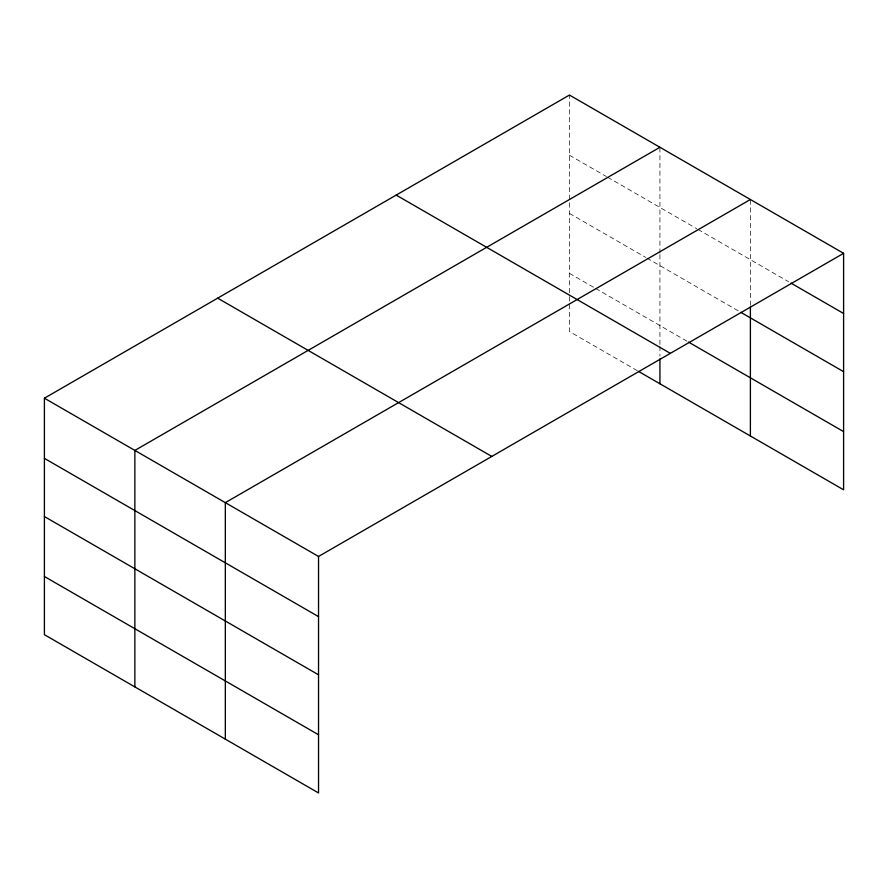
<?xml version="1.0" encoding="UTF-8"?>
<svg xmlns="http://www.w3.org/2000/svg" width="888" height="888" viewBox="0 0 888 888"><rect width="100%" height="100%" fill="white"/><g stroke="black" fill="none" stroke-linecap="round" stroke-linejoin="round"><path stroke-width="0.67" stroke-dasharray="4.44 3.33" d="M569.463 292.74L569.463 200.932M569.463 199.545L569.463 95.049M659.928 254.545L659.928 344.977M659.928 253.158L659.928 147.286M750.393 305.394L750.393 199.511M569.463 155.211L606.371 176.523M607.559 177.2L696.825 228.749M698.024 229.437L788.633 281.751M569.463 213.398L645.643 257.387M646.841 258.075L739.682 311.677M569.463 273.349L594.461 287.779M595.648 288.467L687.312 341.381M637.318 370.707L569.463 331.535L569.463 294.128M659.928 346.353L659.928 356.055"/><path stroke-width="1.33" d="M843.6 253.324L569.463 95.049L44.4 398.201L44.4 634.676L318.537 792.951L318.537 556.465L843.6 253.324L843.6 489.799L638.505 371.395M750.393 306.771L750.393 435.997M659.928 147.286L134.865 450.427L134.865 686.901M750.393 199.511L225.33 502.652L225.33 739.138M791.019 283.128L843.6 313.486M740.87 312.365L843.6 371.672M688.5 342.069L843.6 431.624M396.192 195.094L670.329 353.357M217.671 298.157L491.808 456.432M44.4 398.201L318.537 556.465M44.4 458.363L318.537 616.627M44.4 516.539L318.537 674.813M44.4 576.49L318.537 734.765M659.928 358.83L659.928 383.76"/></g></svg>
